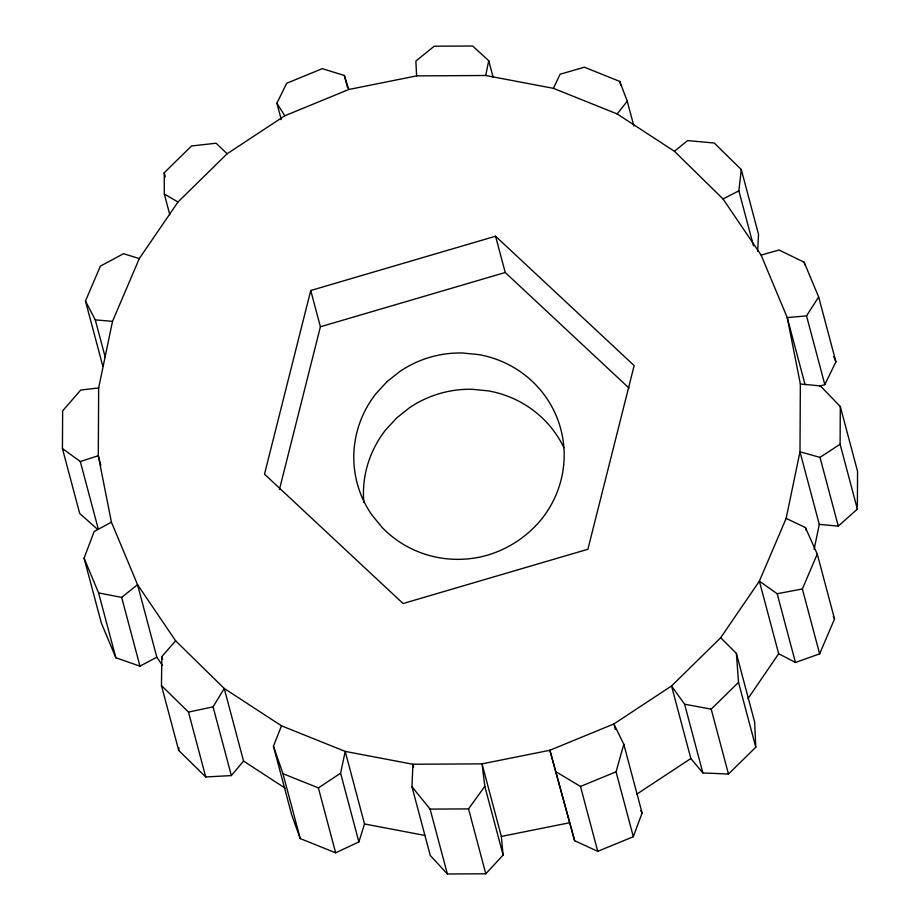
<?xml version="1.0" encoding="UTF-8"?>
<svg xmlns="http://www.w3.org/2000/svg" width="920" height="920" viewBox="0 0 920 920"><rect width="100%" height="100%" fill="white"/><g stroke="black" fill="none" stroke-linecap="round" stroke-linejoin="round"><path stroke-width="1.38" d="M97.554 529.322L79.695 513.463L62.433 448.58L62.64 410.883L80.695 390.057L98.659 387.941L112.504 321.367L139.288 258.589L177.986 201.998L227.113 153.778L284.774 115.793L348.76 89.493L416.622 75.888L485.725 75.498L553.438 88.343L617.147 113.93L674.418 151.282L723.028 198.95L761.116 255.105L787.232 317.596L805.081 384.686M98.659 387.941L98.29 455.745L111.423 522.158L137.528 584.648L156.837 657.213L162.392 665.401M761.116 255.105L779.021 250.021L804.126 262.2L818.65 296.941L806.541 315.893L787.232 317.596L800.354 384.008L799.986 451.812L786.151 518.385L759.368 581.164L720.67 637.755L671.543 685.963L613.87 723.959L549.884 750.26L482.034 763.864L412.919 764.255L345.207 751.41L281.497 725.822L224.238 688.47L175.628 640.803L137.528 584.648L121.67 597.413L98.601 592.917L84.088 558.175L94.15 531.541L111.423 522.158M840.098 444.222L819.996 457.378L799.986 451.812L819.294 524.377L838.281 526.102L857.359 509.116L840.098 444.222L840.305 406.536L820.375 385.905L800.354 384.008M857.359 509.116L857.567 471.419L840.305 406.536M231.357 775.583L213.072 706.859L224.238 688.47L243.547 761.047L231.357 775.583L205.746 776.963L178.721 750.456L161.46 685.572L161.828 656.604L175.628 640.803M503.113 855.059L484.817 786.324L482.034 763.864L501.342 836.429L503.113 855.059L485.794 873.781L447.373 874L430.261 855.462L411.964 786.738L412.919 764.255L413.643 766.992M178.721 750.456L178.882 747.661M757.608 251.183L758.54 234.427L741.279 169.544L714.254 143.037L687.619 140.576L674.418 151.282M753.491 245.812L738.863 190.831L741.279 169.544M485.725 75.498L488.727 60.697L472.627 46L434.205 46.218L415.874 61.099L416.622 75.888M814.108 549.343L819.294 524.377M358.88 841.926L340.596 773.191L345.207 751.41L364.516 823.975L358.88 841.926L335.65 852.805L300.23 838.58L291.72 814.947L273.435 746.223L281.497 725.822M310.753 290.502L264.5 474.156L403.075 603.531L587.903 549.251L634.144 365.596L495.569 236.221L310.753 290.502L320.401 326.784L279.415 489.566M574.632 840.707L549.884 750.26L574.632 840.707L597.747 851.333L633.328 836.717L616.067 771.822L623.806 744.257L613.87 723.959M633.328 836.717L642.091 812.981L623.806 744.257M102.741 365.93L85.468 301.047L100.36 266.144L123.521 253.69L139.288 258.589M795.455 662.469L777.17 593.733L759.368 581.164L778.676 653.74L795.455 662.469L819.639 653.856L802.366 588.972L817.259 554.07L805.402 527.551L786.151 518.385M819.639 653.856L834.532 618.953L817.259 554.07M553.438 88.343L560.096 74.244L584.349 67.194L619.769 81.42L627.256 101.212L633.845 125.948M819.605 386.204L824.826 384.629L835.912 361.824L818.65 296.941M281.279 119.669L276.885 103.178L286.672 83.283L322.253 68.666L344.344 75.451L348.76 89.493M748.04 698.533L778.676 653.74M485.794 873.781L468.533 808.898L484.817 786.324M617.147 113.93L627.256 101.212M169.797 214.659L164.312 194.039L164.22 172.776L191.532 145.97L216.096 143.221L227.113 153.778M736.38 653.384L754.664 722.119L755.78 747.224L728.467 774.03L702.88 772.938L690.851 758.54L671.543 685.963L684.595 704.214L711.206 709.147L738.519 682.341L736.38 653.384L720.67 637.755M273.435 746.223L282.957 773.685L318.389 787.911L340.596 773.191M636.709 794.202L690.851 758.54M84.088 558.175L101.349 623.058L115.874 657.8L139.966 666.137L156.837 657.213M723.028 198.95L738.863 190.831M556.347 771.983L580.485 786.45L616.067 771.822M62.433 448.58L80.316 461.518L98.29 455.745L100.843 465.324M320.401 326.784L505.229 272.504L629.096 388.159M161.46 685.572L188.485 712.068L213.072 706.859M501.342 836.429L569.192 822.825M777.17 593.733L802.366 588.972M411.964 786.738L430.1 809.117L468.533 808.898M85.468 301.047L95.289 319.872L112.504 321.367M364.516 823.975L425.178 835.486M164.312 194.039L177.986 201.998M243.547 761.047L285.292 788.268M276.885 103.178L284.774 115.793M640.814 810.635L642.091 812.981M833.324 616.434L834.532 618.953M833.761 356.684L835.912 361.824M804.126 262.2L804.862 264.96M806.541 315.893L824.826 384.629M819.996 457.378L838.281 526.102M805.402 527.551L806.138 530.299M619.769 81.42L620.873 85.56M738.519 682.341L755.78 747.224M711.206 709.147L728.467 774.03M684.595 704.214L702.88 772.938M488.727 60.697L493.108 77.188M495.569 236.221L505.229 272.504M614.238 725.328L615.331 729.433M580.485 786.45L597.747 851.333M344.344 75.451L347.633 87.814M430.1 809.117L447.373 874M164.22 172.776L165.312 176.916M318.389 787.911L335.65 852.805M282.957 773.685L300.23 838.58M95.289 319.872L105.167 356.994M188.485 712.068L205.746 776.963M161.828 656.604L162.564 659.352M121.67 597.413L139.966 666.137M80.316 461.518L98.233 528.873M98.601 592.917L115.874 657.8M363.814 502.285A105.34 103.04 -14.9 0 1 385.641 429.939L396.773 417.864L409.676 407.617A105.34 103.04 -14.9 0 1 472.144 389.275L488.543 390.908A105.34 103.04 -14.9 0 1 563.903 447.66M387.113 381.57L375.981 393.645A105.34 103.04 -14.9 0 0 371.864 514.935L382.156 527.482A105.34 103.04 -14.9 0 0 488.129 554.99C509.208 548.538 528.126 535.842 541.972 518.673A105.34 103.04 -14.9 0 0 478.894 354.625L462.484 352.992A105.34 103.04 -14.9 0 0 400.016 371.335L387.113 381.57"/></g></svg>
